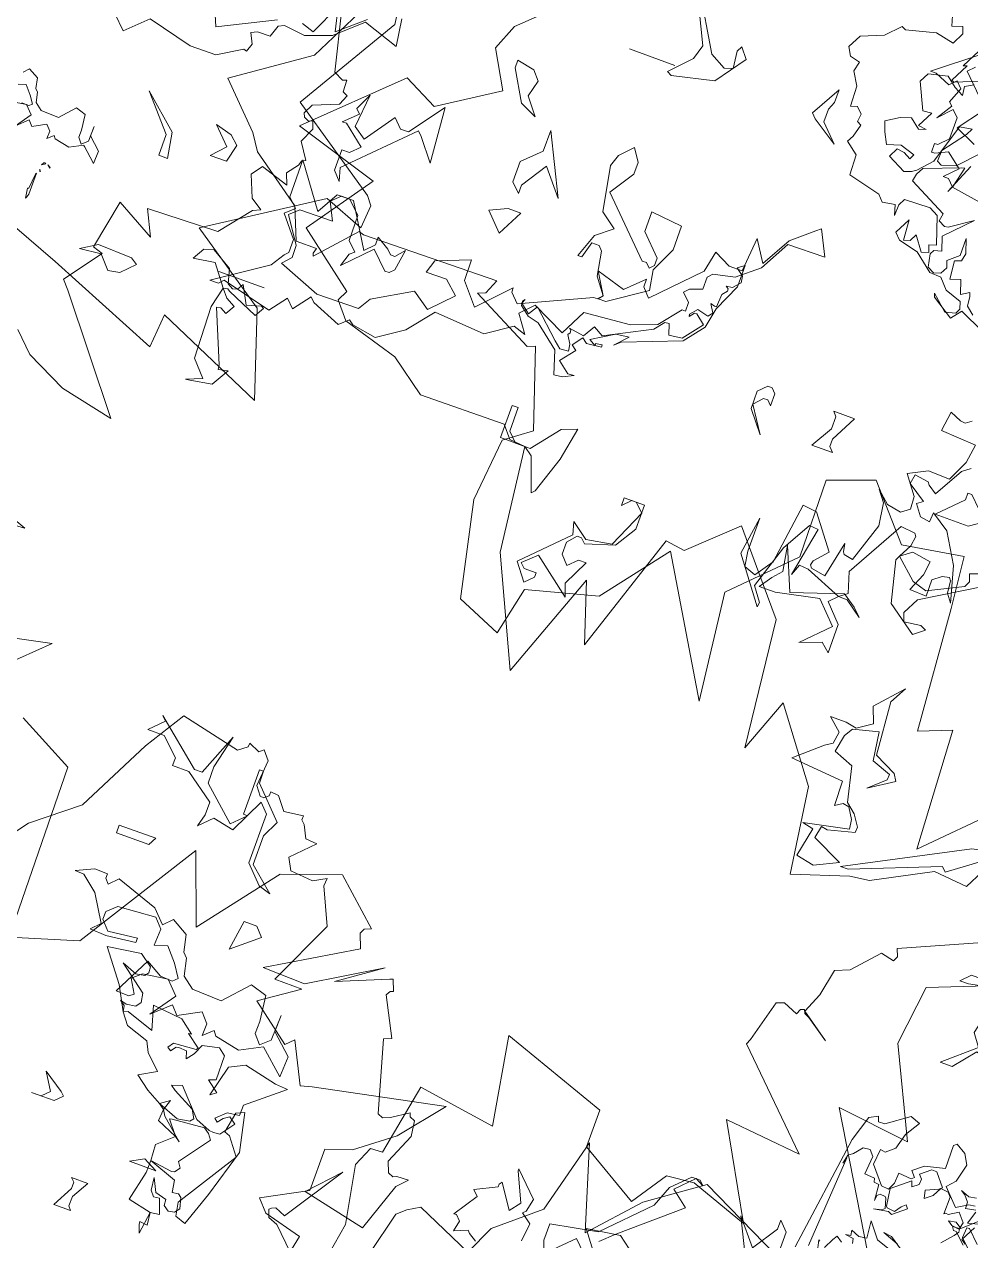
# Model space of a CAD drawing. Header units: metres. Extents: x -71 to 881, y -503 to 661.
# Drawn here: x 159.18 to 163.55, y 199.61 to 205.22 of the extents above; entities that cross this region are included whole.
import ezdxf

# ---------------------------------------------------------------- set-up
doc = ezdxf.new("R2010")
doc.units = ezdxf.units.M
doc.layers.add('ARBRE', color=100, linetype='Continuous', lineweight=13, true_color=0x00ff3f)

# ---------------------------------------------------------------- blocks, each defined once
blk = doc.blocks.new('WMF2', base_point=(0, 0.01))
at = {"color": 251, "lineweight": 0, "true_color": 0x636466}
for points in [[(81.23, -212.64), (86.45, -202.37), (92.4, -197.64), (98.49, -189.57)], [(149.6, -221.91), (157.24, -218.9), (158.3, -210.64), (152.62, -198.66), (162.76, -199.86), (152.65, -183.05)], [(154.26, -173.69), (175.85, -184.22), (183.13, -179.1), (188.97, -172.64), (192.5, -184.13), (195.26, -173.72), (200.97, -168.92), (202.85, -164.87), (210.8, -168.41), (212.43, -167.44), (213.62, -166.42), (215.13, -160.27)], [(188.84, -101.73), (195.03, -95.86), (196.4, -92.3), (193.55, -87.25), (201.48, -82.18), (206.17, -84.52), (217.5, -73.62), (205.76, -70.03), (212.07, -61.12), (204.08, -54.99), (204.77, -53.52), (202.84, -51.25), (195.1, -48.95), (190.12, -45.33), (178.29, -45.44), (176.89, -43.78), (174.7, -43.59), (173.01, -29.2), (166.39, -14.78), (160.89, -29.58), (158.19, -21.39), (152.68, -38.14), (149.95, -37.75), (143.85, -43.43), (139.57, -38.33), (135.29, -33.25), (133.39, -15.7), (130.63, -23.1), (123.64, -13.73), (121.99, -1.9), (114.39, -4.34), (111.72, -4.67), (103.98, -8.76), (99.27, -8.35), (97.95, -10.89)], [(52.22, -53.02), (31.88, -54.47), (45.91, -59.56)], [(46.84, -91.88), (40.14, -89.34), (24.4, -82.93), (24.01, -87.6), (8.81, -80.93), (12.69, -92.64), (23.58, -100.08), (8.83, -109.56), (3.27, -107.44), (3.01, -110.61), (3.9, -111.79), (16.57, -120.44), (8.22, -134.47), (9.81, -146.85)], [(41.63, -148.52), (39.67, -158.01), (44.92, -159.4), (46.44, -161.06), (40.43, -164.26), (40.42, -170.12), (36.91, -171.27), (31.95, -175.08), (27.13, -180.99), (44.83, -177.37), (46.41, -176.96), (49.12, -182.48), (50.2, -181.46), (55.69, -185.68), (50.55, -189.17), (54.41, -189.22), (50.23, -198.2), (52.48, -203.12), (52.39, -204.21), (54.12, -203.26), (57.28, -203.53), (58.15, -205.15), (55.25, -208.11), (56.89, -208.24), (57.74, -209.97), (58.25, -210.45), (58.2, -211), (60.88, -210.67), (62.28, -212.43), (63.37, -212.54), (63.42, -211.98), (64, -211.48), (64.56, -211.53), (65.45, -212.71), (65.14, -216.33), (66.13, -217.51), (66.73, -217.02), (68.24, -217.69), (68.28, -217.15), (69.45, -216.26), (77.76, -218.17), (81.23, -212.64), (81.23, -212.64)], [(122.03, -4.59), (121.2, -8.62), (122.72, -8.94), (116.58, -10.22), (116.74, -11.56), (117.68, -13), (118.53, -13.17), (119.53, -12.5), (119.62, -15.95), (127.05, -16.59), (123.52, -19.64), (122.5, -20.31), (122.25, -21.93), (124.05, -23.52), (121.84, -23.52), (120.32, -23.2), (118.31, -24.55), (119.17, -26.74), (115.88, -30.39), (117.14, -28.09), (116.53, -20.76), (113.49, -19.25), (112.89, -18.34), (116.25, -16.14), (114.07, -18.14), (114, -18.92), (116.7, -19.9), (117.23, -23.8), (120.73, -22.94), (121.42, -21.76), (121.9, -19.39), (119.14, -18.3), (118.02, -13.51), (116.67, -12.35), (115.65, -10.82), (115.72, -10.05), (119.34, -9.11), (120.19, -9.29), (120.53, -7.61), (116.29, -5.59), (119.5, -4.04), (122.03, -4.59), (122.03, -4.59)], [(100.3, -13.3), (97.37, -13.9), (96.16, -13.9), (102.61, -9.16), (103.21, -9.75), (114.9, -5.14), (116, -5.14), (100.3, -13.3), (100.3, -13.3)], [(162.25, -221.47), (162.55, -220.76), (164.41, -221.19), (167.6, -217.66), (169.53, -216.89), (170.28, -213.15), (171.44, -210.43), (167.5, -207.63), (170.63, -209.8), (171.33, -210.11), (171.53, -210.62), (172.06, -210.42), (172.36, -209.7), (174.37, -210.56), (175.39, -210.16), (176.98, -204.42), (177.29, -203.7), (165.65, -192.21), (176.34, -193.26), (169.52, -180.97), (177.55, -183.87), (181.35, -183.49), (184.59, -178.67), (192.69, -183.49), (192.69, -188.7), (207.51, -193.95), (205.44, -181.84), (216.23, -183.49), (218.11, -173.58), (219.76, -173.52), (220.92, -170.8), (219.49, -162.84), (220.49, -156.77)], [(213.62, -93.64), (218.84, -83.17), (228.67, -76.4), (223.08, -70.7), (221.59, -68.47), (214.46, -63.39), (212.7, -59.01), (209.83, -58.98), (210.04, -58.28), (209.88, -57.88), (205.22, -63.07), (204.55, -62.86), (196.2, -62.98), (185.71, -63.11), (186.56, -61.11), (187.58, -60.7), (178.92, -56.25), (177.9, -56.66), (174.32, -45.95), (177.81, -43.34), (178.67, -34.61), (175.87, -21.54), (169.72, -18.91), (168.26, -25.61), (158.55, -28.14), (151.66, -37.02), (141.23, -19.49), (142.97, -34.33), (135.13, -42.17), (135.3, -53.01), (129.01, -55.27), (122.91, -48.29), (114.53, -49.68), (113.77, -42.55), (112.45, -25.61), (108.09, -27.35), (107.21, -10.78), (98.49, -19.49)], [(41.75, -79.1), (39.13, -76.49), (33.51, -73.76), (26.05, -72.12), (37.25, -86.3), (38.33, -87.51), (34.61, -92.45), (35.99, -92.94), (34.69, -99.75), (29.28, -96.73), (30.97, -100.19), (21.09, -100.49), (17.67, -104.7), (16.66, -105.12), (18.28, -106.23), (19.48, -109.18), (18.41, -110.67), (14.49, -109.41), (15.1, -110.95), (13.93, -112.47), (13.73, -113.15), (13.23, -113.37), (14.72, -115.61), (13.76, -117.64), (14.16, -118.66), (14.68, -118.45), (15.39, -118.76), (15.6, -119.27), (14.94, -120.61), (11.56, -121.96), (10.97, -123.39), (11.67, -123.68), (11.74, -125.32), (12.27, -125.11), (13.58, -125.77), (15.6, -134.05)], [(40.11, -155.63), (43.05, -158.46), (44.35, -159.02), (44.76, -160.04), (44.45, -160.3), (43.92, -160.51), (42.49, -159.91), (37.1, -168.03), (40.97, -163.9), (32.15, -161.95), (29.82, -168.64), (28.52, -170), (30.14, -169.93), (30.65, -169.72), (31.37, -170.03), (31.94, -171.46), (30.17, -175.61), (30.45, -177.74), (31.15, -178.04), (31.35, -178.56), (33.6, -177.07), (34.61, -176.66), (35.32, -176.96), (38.04, -186.65), (37.02, -187.05), (39.7, -192.27), (39.35, -192.88), (38.94, -193.04), (39.56, -194.57), (39.97, -194.4), (46.81, -191.62), (41.05, -195.63), (50.47, -189.97), (56.38, -190.15), (44.99, -196.88), (45.76, -198.84), (45.47, -199.54), (44.55, -199.92), (50.64, -205.39), (58.51, -202.62), (66.66, -192.17), (70.16, -201.76), (80.62, -185.19), (89.7, -182.43), (90.01, -206.45), (97.85, -210.62)], [(106.23, -212.96), (97.57, -221.28), (108.11, -219.06)], [(151.61, -227.39), (162.65, -222.48), (162.25, -221.47), (162.25, -221.47)], [(169.87, -28.84), (169.25, -28.23), (167.56, -28.23), (167.56, -27.6), (168.66, -26.5), (170.48, -28.84), (164.64, -34.67), (165.12, -36.39), (162.8, -34.67), (159.28, -35.28), (156.97, -40.52), (158.19, -41.62), (158.8, -41.62), (159.88, -40.52), (159.88, -41.62), (156.97, -41.62), (156.97, -38.21), (158.8, -35.28), (162.8, -34.07), (163.41, -34.67), (164.03, -34.67), (165.12, -33.45), (165.12, -31.75), (164.03, -30.53), (162.8, -31.75), (161.71, -31.75), (163.41, -28.23), (162.8, -26.5), (168.04, -30.53), (169.87, -28.84), (169.87, -28.84)], [(127.86, -39.54), (126.03, -38.33), (124.94, -37.24), (127.24, -38.94), (128.46, -38.94), (129.55, -37.85), (127.24, -35.41), (127.24, -31.39), (128.46, -32.48), (131.38, -31.39), (127.86, -34.91), (130.76, -37.85), (136.62, -36.62), (138.93, -36.62), (137.71, -38.33), (136.62, -39.54), (137.23, -43.08), (134.79, -37.24), (127.86, -39.54), (127.86, -39.54)], [(120.42, -66.45), (119.65, -67.04)], [(117.61, -61.04), (118.69, -60.22), (120.94, -56.22), (122.15, -57.02), (122.44, -57.42), (124.35, -57.69), (124.6, -56.41), (122.13, -54.73), (122.91, -54.15), (121.8, -52.67), (120.44, -52.47), (120.32, -53.77), (117.85, -52.09), (115.45, -48.04), (114.13, -43.19), (114.93, -44.29), (115.11, -45.98), (115.4, -46.38), (116.35, -46.16), (117.52, -45.28), (117.5, -42.97), (119.86, -43.05), (118.8, -45.54), (118.53, -47.44), (121.17, -47.9), (122.64, -46.8), (121.69, -48.6), (121.49, -49.97), (121.78, -50.35), (123.77, -50.57), (128.28, -42.59), (127.38, -39.75), (128.46, -38.94), (133.52, -40.99), (134.82, -41.11), (135.39, -39.6), (134.06, -46.44), (135.36, -46.55), (137.61, -42.55), (139.52, -36.52), (138.12, -34.62), (138.22, -33.95), (142.72, -39.97), (141.89, -45.21), (141.95, -40.55), (141.61, -38.48), (139.96, -37.89), (138.27, -40.36), (137.04, -48.82), (135.07, -48.6), (131.68, -44.07), (133.27, -42.27), (133.42, -41.67), (133.14, -41.28), (131.16, -40.93), (130.09, -45.87), (129.9, -44.79), (129.67, -44.48), (128.38, -44.23), (126.63, -49.66), (127.08, -52.73), (128.25, -54.29), (126.47, -52.71), (124.5, -52.36), (123.39, -53.17), (123.49, -54.92), (125.42, -57.49), (122.86, -58.8), (119.88, -58.72), (118.5, -61.58), (118.12, -64.16), (123.08, -64.47), (122.69, -67.2), (121.11, -66.56), (120.42, -66.45), (120.42, -66.45)], [(122.64, -46.8), (119.8, -44.2), (117.78, -43.62), (113.05, -45.94), (112.69, -46.71), (113.05, -47.75), (111.9, -48.16), (110.76, -46.76), (118.41, -42.1), (119.56, -39.88), (119.15, -38.74), (116.82, -39.05), (116.04, -38.68), (117.45, -37.54), (121.56, -40.46), (122.95, -46.17), (122.64, -46.8), (122.64, -46.8)], [(174.7, -43.59), (178.13, -43.59), (178.13, -48.16), (177.26, -48.16), (177.26, -44.83), (176.02, -43.59), (173.91, -43.59), (170.9, -47.37), (168.8, -48.16), (169.68, -43.59), (171.36, -38.49), (171.81, -38.05), (173.47, -42.7), (174.7, -43.59), (174.7, -43.59)], [(220.57, -50.22), (221.79, -50.2), (214.78, -54.92), (213.59, -56.76), (213.1, -57.26), (213.13, -59.1), (215.47, -61.97), (214.27, -63.08), (215.5, -64.29), (215.56, -69.52), (211.34, -63.72), (209.67, -66.67), (207.37, -66.7), (203.77, -60.91), (202.56, -62.13), (202.58, -63.23), (200.85, -62.15), (200.24, -61.55), (199.64, -61.56), (198.56, -62.79), (199.01, -59.87), (199.61, -59.26), (200.21, -59.24), (202.55, -61.52), (206.05, -57.94), (205.47, -59.78), (204.85, -60.28), (206.1, -61.48), (206.14, -65.01), (207.85, -66.7), (209.07, -66.69), (210.27, -65.56), (209.03, -63.15), (213.66, -63.1), (214.86, -61.99), (212.51, -58.47), (212.49, -56.77), (213.57, -55.55), (207.7, -53.3), (201.85, -53.37), (200.78, -55.09), (195.57, -58.07), (193.11, -56.39), (190.24, -59.36), (192.08, -61.04), (195, -61.01), (194.41, -62.83), (189.81, -64.59), (189.77, -61.68), (187.3, -58.79), (183.33, -62.96), (183.33, -62.37), (182.1, -61.15), (172.77, -65.4), (172.29, -65.4), (171.68, -66.02), (173.43, -68.94), (169.39, -67.77), (166.98, -70.11), (166.96, -69.01), (165.85, -67.81), (160.08, -73.71), (159.5, -76.65), (157.18, -75.46), (155.35, -75.48), (154.92, -80.22), (153.06, -77.33), (150.8, -81.38), (147.91, -83.85), (147.29, -84.34), (145.55, -80.94), (150.8, -80.88), (153.05, -76.72), (155.95, -74.38), (158.86, -73.73), (159.47, -73.11), (159.44, -71.4), (161.14, -70.78), (161.73, -70.16), (160.64, -69.08), (160.62, -67.87), (161.11, -67.86), (163.5, -64.91), (166.9, -63.65), (173.36, -63.08), (175.14, -59.53), (179.8, -61.8), (181.48, -60.07), (179.75, -57.65), (181.46, -58.23), (184.95, -55.88), (192.02, -56.41), (194.9, -52.85), (198.42, -50.48), (201.82, -51.06), (202.43, -51.55), (203.66, -50.42), (207.69, -52.09), (208.3, -52.68), (210.1, -50.35), (211.21, -51.44), (213, -49.09), (219.97, -50.84), (220.57, -50.22), (220.57, -50.22)], [(113.17, -63.62), (113.17, -55.18), (115.36, -53.65), (120.07, -53.65), (116.91, -56.82), (116.91, -57.81), (116.37, -57.81), (114.82, -56.28), (113.72, -57.81), (114.82, -67.35), (110.12, -66.81), (113.17, -63.62), (113.17, -63.62)], [(156.89, -69.51), (157.43, -66.75), (159.56, -64.03), (167.3, -61.05), (168.14, -60.32), (166.54, -62.02), (168.32, -61.8), (171.36, -59.94), (170.42, -59.42), (170.47, -59.72), (169.59, -59.84), (169.56, -59.52), (171.59, -59.29), (172.31, -59.83), (173.34, -58.5), (172.64, -57.96), (174.22, -55.94), (172.57, -54.64), (171.71, -54.74), (173.12, -54.01), (174.29, -53.87), (175.3, -57.08), (178.61, -59.71), (180.18, -60.09), (181.49, -61.11), (181.56, -61.74), (181.3, -62.07), (181.53, -61.43), (180.22, -60.39), (179.42, -61.68), (175.68, -58.22), (174.72, -57.4), (173.53, -57.53), (173.65, -58.47), (174.34, -59.58), (174.13, -59.93), (174.18, -60.23), (174.45, -60.45), (172.34, -60.13), (171.33, -61.75), (169.98, -60.98), (163.78, -64.16), (162.73, -65.48), (162.11, -65.55), (161.63, -64.1), (159.84, -64.31), (157.76, -66.95), (159.09, -68.05), (159.4, -68.02), (159.94, -67.33), (159.98, -67.64), (159.15, -68.6), (157.6, -68.22), (157.12, -68.85), (157.81, -69.96), (157.22, -69.78), (156.92, -69.81), (156.81, -71.58), (156.27, -72.27), (156.3, -72.59), (156.65, -72.85), (155.79, -72.95), (154.94, -73.93), (155.05, -74.81), (156.1, -75.62), (155.22, -76.3), (155.18, -73.27), (156.89, -69.51), (156.89, -69.51)], [(136.37, -58.45), (136.37, -57.37), (135.76, -56.76), (138.68, -56.76), (136.98, -59.69), (136.98, -61.39), (137.47, -62), (134.54, -62), (136.37, -58.45), (136.37, -58.45)], [(147.98, -61.05), (146.87, -62.15), (146.26, -62.15), (145.66, -61.53), (145.66, -59.83), (146.26, -60.44), (146.87, -60.44), (147.98, -59.23), (145.66, -55.68), (147.98, -58.61), (147.98, -61.05), (147.98, -61.05)], [(171.68, -66.02), (173.31, -68.24), (173.88, -71.59), (174.47, -72.18), (175.5, -72.18), (176.09, -69.97), (176.66, -69.97), (175.5, -73.22), (173.31, -74.97), (175.5, -76.59), (176.66, -82.74), (176.09, -84.36), (174.47, -86.09), (173.31, -84.36), (173.31, -82.74), (175.5, -79.36), (168.32, -72.18), (167.74, -72.18), (167.15, -71.59), (166.58, -72.18), (166.58, -73.22), (169.36, -76), (169.36, -78.78), (164.96, -78.33), (164.96, -74.97), (166.58, -71.59), (166.11, -68.82), (171.09, -65.45), (172.15, -65.45), (171.68, -66.02), (171.68, -66.02)], [(187.57, -69.19), (189.89, -71.62), (187.57, -72.72), (185.74, -72.72), (187.57, -69.19), (187.57, -69.19)], [(211.1, -72.56), (210.01, -72.56), (208.8, -73.77), (211.73, -76.09), (212.35, -76.09), (210.51, -77.8), (211.1, -78.4), (210.01, -80.71), (210.51, -76.09), (208.8, -74.88), (205.88, -79.01), (204.66, -77.8), (203.56, -77.8), (200.04, -82.55), (199.42, -74.88), (201.73, -77.8), (202.34, -78.4), (210.51, -70.25), (210.01, -68.43), (211.1, -69.64), (211.1, -72.56), (211.1, -72.56)], [(184.65, -79.77), (186.95, -76.25), (186.95, -75.04), (188.18, -76.25), (188.18, -79.17), (185.74, -81.48), (185.74, -84.42), (181.72, -76.25), (184.65, -79.77), (184.65, -79.77)], [(140.5, -117.08), (140.06, -115.71), (138.68, -116.15), (138.33, -115.23), (139.13, -113.66), (141.69, -114.16), (145.74, -113.14), (146.33, -113.43), (148.12, -111.55), (151.13, -110.32), (152.08, -108.49), (151.44, -107.36), (150.04, -107.03), (150.34, -105.65), (149.29, -103.85), (149.18, -101.08), (148.29, -101.35), (147.47, -100.54), (147.61, -99.46), (147.03, -99.16), (147.51, -97.44), (147.99, -96.52), (146.26, -95.22), (146.17, -92.39), (141.64, -91.28), (140.84, -90.46), (139.13, -90.72), (138.69, -89.34), (138.63, -90.88), (138.17, -91.79), (134.57, -91.91), (133.35, -91.28), (132.09, -87.5), (133.07, -87.18), (132.73, -86.26), (133.71, -85.95), (135.09, -87.89), (135.6, -86.91), (136.47, -86.63), (136.66, -89.45), (137.77, -87.31), (136.97, -86.47), (134.21, -85.79), (131.7, -83.77), (130.11, -83.69), (128.85, -82.3), (126.54, -81.5), (126.24, -80.52), (126.57, -79.87), (128, -79.47), (130.14, -81.38), (129.97, -80.9), (127.04, -78.97), (125.91, -80.36), (118.92, -77.16)], [(124.34, -80.36), (125.43, -81.26), (125.58, -82.58), (125.74, -83.07), (126.83, -82.4), (127.49, -84.3), (128.86, -83.86), (129.13, -86.37), (128.24, -86.66), (128, -87.76), (128.66, -89.67), (128.66, -87.28), (130.11, -86.07), (129.76, -85.15), (130.27, -84.17), (131.22, -83.92), (132.14, -84.39), (132.47, -86.12), (132.16, -86.71), (131.17, -87.01), (131.77, -88.88), (128.43, -92.34), (131.45, -90.3), (131.93, -90.21), (132.84, -90.68), (132.69, -91.75), (138.01, -94.49), (137.8, -95.54), (137.29, -96.51), (132.41, -98.35), (132.02, -98.48), (132.65, -95.66), (133.11, -94.75), (131.35, -98.96)], [(130.7, -101), (133.23, -98.36), (135.1, -97.76), (135.74, -98.1), (135.68, -99.63), (133.33, -102.77), (132.87, -103.68), (134.56, -103.4), (136.24, -97.94), (137.95, -96.02), (138.58, -95.62), (139.55, -95.29), (142.04, -96.56), (141.41, -97.82), (140.33, -97.67), (139.33, -97.16), (139.01, -97.82), (141.07, -98.46), (142.94, -97.86), (143.7, -99.41), (144.2, -100.81), (142.43, -101.88), (141.01, -102.38), (139.61, -101.25), (138.63, -101.56), (139.77, -101.73), (138.66, -103.88), (139.89, -103.76), (141.57, -107.36), (140.9, -108.66), (138.27, -109.27), (136.88, -108.14), (135.58, -107.47), (135.77, -108.71), (134.62, -109.36)], [(133.89, -110.13), (137.3, -108.77), (137.63, -108.93), (136.36, -111.4), (136.84, -111.24), (135.54, -113.78)], [(18.5, -90.74), (17.84, -93.61), (20.02, -96.45), (22.98, -96.02), (22.05, -97.63), (20.72, -98), (17.93, -96.37), (17.41, -94.37), (16.65, -93.94), (15.97, -94.11), (15.49, -94.96), (14.21, -92.52), (12.21, -93.06), (11.86, -92.86), (12.6, -91.6), (16.89, -93.51), (17.23, -93.72), (17.84, -93.61), (16.91, -92.52), (15.64, -91.79), (16.37, -90.52), (17.22, -91.02), (17.83, -90.91), (14.87, -83.79), (14.78, -83.17), (13.49, -83.45), (14.87, -81.07), (17.86, -80.56), (18.47, -80.47), (16.28, -81.33), (18.28, -83.52), (18.5, -90.74), (18.5, -90.74)], [(193.06, -90.68), (193.06, -91.77), (190.63, -91.29), (189.54, -90.08), (190.15, -87.76), (188.32, -85.45), (190.63, -86.53), (193.06, -90.68), (193.06, -90.68)], [(30.71, -93.26), (29.79, -92.67), (31.51, -90.88), (33.12, -90.61), (34.74, -92.37), (37.69, -92.07), (35.5, -93.43), (30.71, -93.26), (30.71, -93.26)], [(132.71, -95.54), (133.58, -96.42), (134.37, -96.42), (132.71, -98.1), (134.81, -99.76), (136.47, -98.97), (136.93, -98.97), (136.93, -100.2), (136.47, -100.2), (135.25, -101.44), (135.25, -104.42), (136.12, -105.31), (137.8, -103.54), (136.47, -105.66), (136.93, -106.1), (136.12, -108.22), (136.93, -109.09), (137.8, -108.22), (139.92, -109.09), (140.71, -109.09), (134.81, -113.75)], [(135.25, -111.63), (136.12, -110.76), (132.71, -107.41)], [(132.27, -106.54), (134.81, -103.19), (131.92, -101.88)], [(123.89, -94.11), (132.71, -95.54), (132.71, -95.54)], [(12.72, -95.5), (19.16, -95.5), (12.72, -95.5), (12.72, -95.5)], [(151.83, -99.7), (151.83, -97.88), (149.53, -95.56), (153.05, -97.88), (153.66, -98.49), (151.35, -102.62), (151.35, -100.8), (151.83, -99.7), (151.83, -99.7)], [(46.51, -96.62), (46.65, -96.16), (46.74, -95.97), (46.95, -97.29), (46.8, -97.34), (46.58, -99.41), (46.49, -99.57), (46.51, -96.62), (46.51, -96.62)], [(173.74, -97.12), (171.08, -99.94), (170.47, -101.94), (172.73, -106.71), (173.49, -107.11), (174.53, -106.76), (174.92, -107.91), (173.5, -109.02), (168.96, -101.3), (166.77, -100.11), (165.62, -100.49), (165.9, -102.84), (165.52, -103.6), (164.39, -102.19), (167.39, -98.11), (173.12, -96.81), (173.74, -97.12), (173.74, -97.12)], [(173.09, -98.24), (179.55, -98.24), (173.09, -98.24), (173.09, -98.24)], [(46.06, -100), (46.17, -99.95), (46.26, -100.23), (46.22, -100.08), (46.06, -100), (46.06, -100)], [(45.08, -100.81), (45.46, -101.12), (45.03, -100.9), (45.08, -100.81), (45.08, -100.81)], [(45.94, -101.27), (45.76, -101.16), (46.23, -100.87), (46.06, -101.21), (45.94, -101.27), (45.94, -101.27)], [(41.84, -105.25), (43.62, -104.29), (45.73, -104.74), (46.01, -105.12), (46.77, -104.41), (46.73, -105.44), (47.43, -106.2), (49.22, -105.25), (49.85, -105.94), (51.28, -104.6), (49.82, -106.67), (50.87, -107.74), (52.95, -107.44)], [(51.53, -107.75), (50.51, -107.72), (50.13, -108.07), (50.82, -109.11), (51.79, -110.25), (52.85, -109.93)], [(52.77, -111.68), (52.09, -112.38), (50.71, -111.59), (50.41, -110.19), (50.06, -109.81), (49.75, -108.42), (48.76, -107.65), (46.27, -107.55), (44.45, -109.59), (43.06, -109.17), (42.78, -107.03), (42.83, -106.03), (42.2, -105.27), (41.44, -105.97), (41.35, -108.07), (41.41, -106.7), (39.72, -105.17), (39.79, -103.4), (41.84, -105.25), (41.84, -105.25)], [(41.84, -105.25), (41.63, -105.03), (41.84, -105.25), (41.84, -105.25)], [(31.94, -110.31), (36.07, -115.05), (31.32, -110.9), (30.71, -107.38), (31.94, -107.38), (31.94, -110.31), (31.94, -110.31)], [(23.77, -111.52), (26.08, -113.84), (23.77, -113.24), (22.56, -112.13), (23.16, -109.69), (25.47, -109.69), (23.77, -111.52), (23.77, -111.52)], [(31.23, -127.59), (30.59, -126.09), (23.17, -129.77)], [(19.86, -130.44), (18.12, -129.86), (16.15, -134.19), (15.36, -130.85), (11.87, -133.9)], [(7.59, -135.54), (7.07, -131.77), (12.02, -133.45), (15.55, -130.27), (19.06, -129.03), (22.02, -129.38), (22.79, -129), (23.33, -127.38), (25.15, -127.33), (25.92, -126.95), (25.23, -125.56), (25.63, -124.43), (26.08, -124.57), (29.34, -122.59), (32.94, -122.53), (39.22, -124.13), (42.07, -121.37), (45.72, -125.04)], [(186.28, -168.03), (189.83, -171.55), (192.73, -168.64)], [(192.73, -166.93), (193.83, -169.85), (193.83, -172.16), (187.38, -173.37), (181.55, -179.23), (180.45, -182.15), (178.13, -184.47), (176.91, -184.47), (176.31, -183.86), (177.52, -184.47), (179.84, -182.15), (177.52, -180.32), (185.07, -173.85), (186.89, -172.16)], [(182.73, -172.63), (184.43, -173.9), (189.08, -173.24), (185.87, -169.02)], [(70.48, -153.72), (70.48, -154.59), (70.98, -155.09), (68.65, -155.09), (70, -152.75), (70, -151.4), (69.61, -150.88), (71.95, -150.88), (70.48, -153.72), (70.48, -153.72)], [(59.93, -151.15), (60.32, -152.23), (60.38, -152.67), (59.29, -152.55), (59.49, -154.26), (58.26, -154.43), (58.99, -156.48), (59.78, -156.36), (60.39, -157.12), (60.6, -158.84), (59.69, -157), (58.12, -156.61), (58.04, -155.76), (57.3, -155.21), (56.47, -155.37), (55.94, -156.07), (56.34, -157.53), (56.79, -157.86), (57.66, -157.75), (57.9, -159.41), (61.78, -160.83), (58.66, -160.38), (58.28, -160.48), (57.75, -161.18), (58.26, -161.95), (55.2, -166.06), (55.75, -166.8), (56.5, -167.36), (60.96, -166.95), (61.31, -166.89), (59.77, -164.96), (59.07, -164.44), (62, -167.02), (62.51, -167.79), (63.26, -168.35), (60.34, -167.25), (58.66, -167.5), (58.28, -168), (58.89, -169.15), (61.9, -170.7), (62.6, -171.21), (61.18, -171.65), (57.84, -168.06), (55.81, -167.24), (55.17, -167.15), (54.29, -167.27), (52.87, -169.18), (53.82, -169.88), (54.6, -169.37), (55.15, -168.63), (55.66, -169.01), (54.32, -170.26), (52.66, -170.5), (52.66, -171.97), (47.81, -175.9), (49.56, -176.04), (54.15, -177.07), (56.26, -176.06), (57.34, -171.75), (56.54, -172.31), (58.19, -173.55), (57.21, -173.91), (57.26, -177.31), (58.26, -178.06), (60.53, -177.56), (61.17, -176.18), (61.91, -175.17), (62.25, -176.19), (63.37, -176.26), (63.72, -176.21), (64.28, -175.46), (64.78, -175.83), (64.22, -176.58), (61.08, -176.8), (60.89, -177.07), (62.8, -178.48), (62.37, -178.54), (64.31, -180), (68.46, -180.44), (67.52, -177.18), (71.39, -178.5), (71.97, -178.23), (72.13, -179.07), (72.84, -179.59), (71.95, -179.32), (70.65, -179.51), (70.12, -180.21), (70.34, -181.46), (74.19, -184.37), (72.12, -183.59), (70.89, -183.77), (70.51, -184.27), (70.59, -185.1), (72.3, -186.38), (76.95, -185.71), (73.74, -181.48), (71.97, -178.23), (70.82, -176.69), (67.68, -175.65), (66.98, -174.25), (64.97, -172.31), (67.26, -170.98), (65.32, -169.52), (63.26, -168.35), (62.04, -169.25), (62.51, -167.79), (62.6, -166.17), (59.77, -164.96), (61.9, -163.05), (61.78, -160.83), (61.83, -159.09), (62.73, -154.97), (59.49, -154.26), (59.93, -151.15), (59.93, -151.15)], [(56.45, -156.83), (51.18, -165.09), (52.99, -167.49), (53.79, -167.78), (53.24, -170.6), (52.14, -171.11), (51.01, -165.85), (52.98, -159.15), (54.67, -154.45), (56.12, -154.97), (56.45, -156.83), (56.45, -156.83)], [(62.6, -160.74), (60.66, -159.76), (64.44, -159.76), (62.6, -160.74), (62.6, -160.74)], [(202.37, -166.64), (203.5, -167.31), (203.82, -167.68), (205.6, -166.93), (205.31, -168.42), (205.98, -169.09), (206.34, -169.09), (204.18, -172.31), (204.93, -173.05), (202.01, -174.48), (202.01, -174.86), (201.7, -175.24), (199.54, -172.01), (198.43, -173.43), (200.21, -177.4), (200.21, -177.69), (197, -174.48), (197.38, -172.69), (197.76, -172.31), (196.33, -171.27), (196.63, -168.73)], [(78.47, -163.95), (77.51, -164.92), (78.97, -167.27), (76.15, -165.41), (75.64, -164.92), (76.63, -163.95), (79.84, -163.95), (78.47, -163.95), (78.47, -163.95)], [(139.2, -188.95), (140.91, -190.59), (141.25, -190.57), (141.38, -189.16), (139.54, -187.38)], [(140.94, -188.21), (142.43, -189.6), (142.8, -189.62), (143.13, -190.05), (142.18, -190.14), (141.95, -191.03), (142.93, -192.19), (144.24, -191.39), (144.58, -191.45), (144.78, -191.29), (144.74, -193.64), (145.22, -194.21), (146.33, -194.31), (146.97, -193.1), (147.96, -192.3), (148.2, -193.41), (146.53, -194.15), (146.12, -194.49), (147.57, -196.24), (148.3, -196.27), (149.64, -195.16), (149.18, -194.59), (149.23, -193.84), (150.01, -193.2), (150.32, -193.98), (152.67, -192.02), (152.33, -189.62), (152.2, -189.45), (151.09, -189.35), (150.48, -190.21), (149.91, -190.68), (149.57, -190.27), (151.32, -188.81), (151.86, -189.06), (153.85, -188.7), (152.77, -188.98), (152.4, -189.29), (152.8, -190.62), (152.94, -190.78), (153.69, -190.85), (154.05, -190.54), (154.11, -189.8), (154.29, -191.99), (154.99, -192.09), (155.13, -192.59), (156.55, -192.72), (156.32, -195.25), (156.96, -196.02), (157.91, -195.93), (158.87, -194.78), (159.49, -194.28), (159.79, -193.07), (159.51, -193.9), (160.36, -181.18)], [(159.09, -181.29), (159.32, -182.35), (159.11, -182.21)], [(158.27, -181.62), (157.59, -183.02), (157.18, -183.64), (156.35, -183.07)], [(154.92, -183.39), (155.08, -184.08), (156.2, -184.24), (155.47, -184.34), (155.62, -185.07), (154.42, -184.57), (153.35, -184.75), (153.51, -186.38), (153.6, -187.08), (151.95, -185.01), (149.99, -184.32)], [(149.29, -185.38), (151.47, -186.21), (150.33, -186.08), (148.46, -184.81)], [(143.83, -187.48), (142.52, -189.03), (142.08, -189.67), (142.11, -190.02), (143.28, -190.18), (143.89, -190.6), (142.85, -190.79), (141.99, -190.19), (138.87, -193)], [(140.93, -193.17), (142.31, -192.91), (142.34, -193.82), (143.01, -194.6), (143.63, -195.01), (142.43, -194.52), (141.41, -194.72)], [(140.3, -190.91), (141.35, -188.87), (140.74, -188.44)], [(161.97, -180.37), (159.66, -196.47), (158.58, -199.98), (157.43, -200.58), (157.16, -199.85), (156.26, -199.9), (153.31, -201.99), (151.94, -201.5), (153.21, -199.48), (153.79, -197.33), (154.96, -196.37), (155.66, -196.47), (155.88, -194.31), (153.91, -191.96), (152.87, -191.86), (152.36, -192.9), (152.27, -194.36), (150.48, -194.18), (150.11, -194.49), (150.75, -195.26), (149.38, -196.4), (146.61, -197.04), (146.66, -200.28), (146.27, -200.62), (144.88, -199.79), (144.11, -198.43), (144.72, -195.93), (145.72, -194.82), (143.6, -192.6), (142.05, -193.54), (141.19, -193.65)], [(140.84, -192.91), (141.38, -191.16), (138.98, -191.83)], [(167.3, -178.31), (164.99, -181.83), (164.99, -183.07), (163.76, -181.83), (163.76, -178.92), (166.2, -176.6), (166.2, -173.68), (170.22, -181.83), (167.3, -178.31), (167.3, -178.31)], [(52.76, -180.21), (55.75, -178.63), (59.24, -179.37), (59.71, -180), (60.98, -178.83), (60.92, -180.53), (62.07, -181.8), (65.07, -180.21), (66.12, -181.35), (68.53, -179.14), (66.06, -182.57), (67.81, -184.35), (71.26, -183.89), (72.51, -182.83), (71.38, -180.95), (72, -180.48), (73.83, -180.56), (71.19, -185.7), (68.92, -184.4), (67.21, -184.32), (66.57, -184.91), (67.73, -186.66), (69.36, -188.54), (71.08, -188), (71, -190.33), (72.16, -191.6), (77.42, -191.2), (78.69, -190.03), (78.74, -188.92), (77.57, -187.67), (73.52, -188.11), (73.54, -187.51), (77.6, -187.05), (79.9, -187.14), (78.75, -188.32), (80.93, -191.95), (83.16, -193.74), (84.39, -193.79), (82.02, -194.91), (80.2, -194.84), (80.22, -194.22), (79.64, -193.6), (78.5, -194.76), (72.73, -192.72), (70.97, -190.94), (69.83, -192.11), (67.56, -190.81), (67.04, -188.46), (66.45, -187.83), (65.94, -185.49), (64.29, -184.21), (60.16, -184.05), (57.09, -187.45), (54.82, -186.75), (54.35, -183.2), (54.41, -181.49), (53.37, -180.24), (52.1, -181.39), (51.95, -184.94), (52.04, -182.63), (49.22, -180.06), (49.34, -177.15), (52.76, -180.21), (52.76, -180.21)], [(59.05, -195.06), (57.96, -193.84), (61.5, -190.92), (60.89, -195.06), (59.05, -195.06), (59.05, -195.06)], [(62.92, -202.64), (62.92, -209.57), (64.13, -210.8), (66.44, -206.05), (69.38, -206.67), (71.07, -204.94), (70.59, -206.67), (70.59, -208.49), (74.6, -211.4), (76.92, -211.4), (76.92, -212.49), (79.35, -214.81), (81.66, -214.81), (79.84, -216.64), (80.44, -217.25), (73.99, -211.89), (72.89, -211.89), (70.59, -217.73), (71.68, -213.12), (71.68, -210.8), (67.05, -206.67), (65.23, -208.49), (65.83, -208.49), (65.83, -214.81), (65.23, -214.81), (65.23, -213.12), (61.21, -208.97), (62.31, -206.67), (62.31, -202.64), (58.89, -199.71), (60.6, -200.21), (62.92, -202.64), (62.92, -202.64)], [(80.95, -201.5), (75.73, -201.5), (76.34, -200.42), (80.95, -200.42), (80.95, -201.5), (80.95, -201.5)], [(147.98, -213.1), (150.4, -210.17), (152.11, -210.17), (147.98, -213.72), (149.19, -215.41), (147.98, -220.65), (149.19, -221.87), (152.11, -221.27), (153.32, -221.27), (152.11, -222.48), (145.66, -222.48), (143.95, -223.57), (142.74, -223.57), (143.95, -222.48), (142.74, -221.27), (145.66, -216.64), (145.66, -214.32), (143.95, -212.49), (142.74, -212.49), (145.04, -210.17), (146.26, -212.49), (147.98, -213.1), (147.98, -213.1)]]:
    blk.add_lwpolyline(points, dxfattribs=at)

msp = doc.modelspace()

# ---------------------------------------------------------------- block references
at = {"layer": 'ARBRE', "color": 251, "lineweight": 5, "true_color": 0x636466, "xscale": 0.03451886634015593, "yscale": 0.03451886634015593, "zscale": 0.03451886634015593, "rotation": 160.1685466476646}
for p in [(159.5833, 200.7528), (166.6527, 199.8108), (159.8892, 194.0359), (165.8839, 191.8288)]:
    msp.add_blockref('WMF2', p, dxfattribs=at)

doc.saveas('drawing.dxf')
